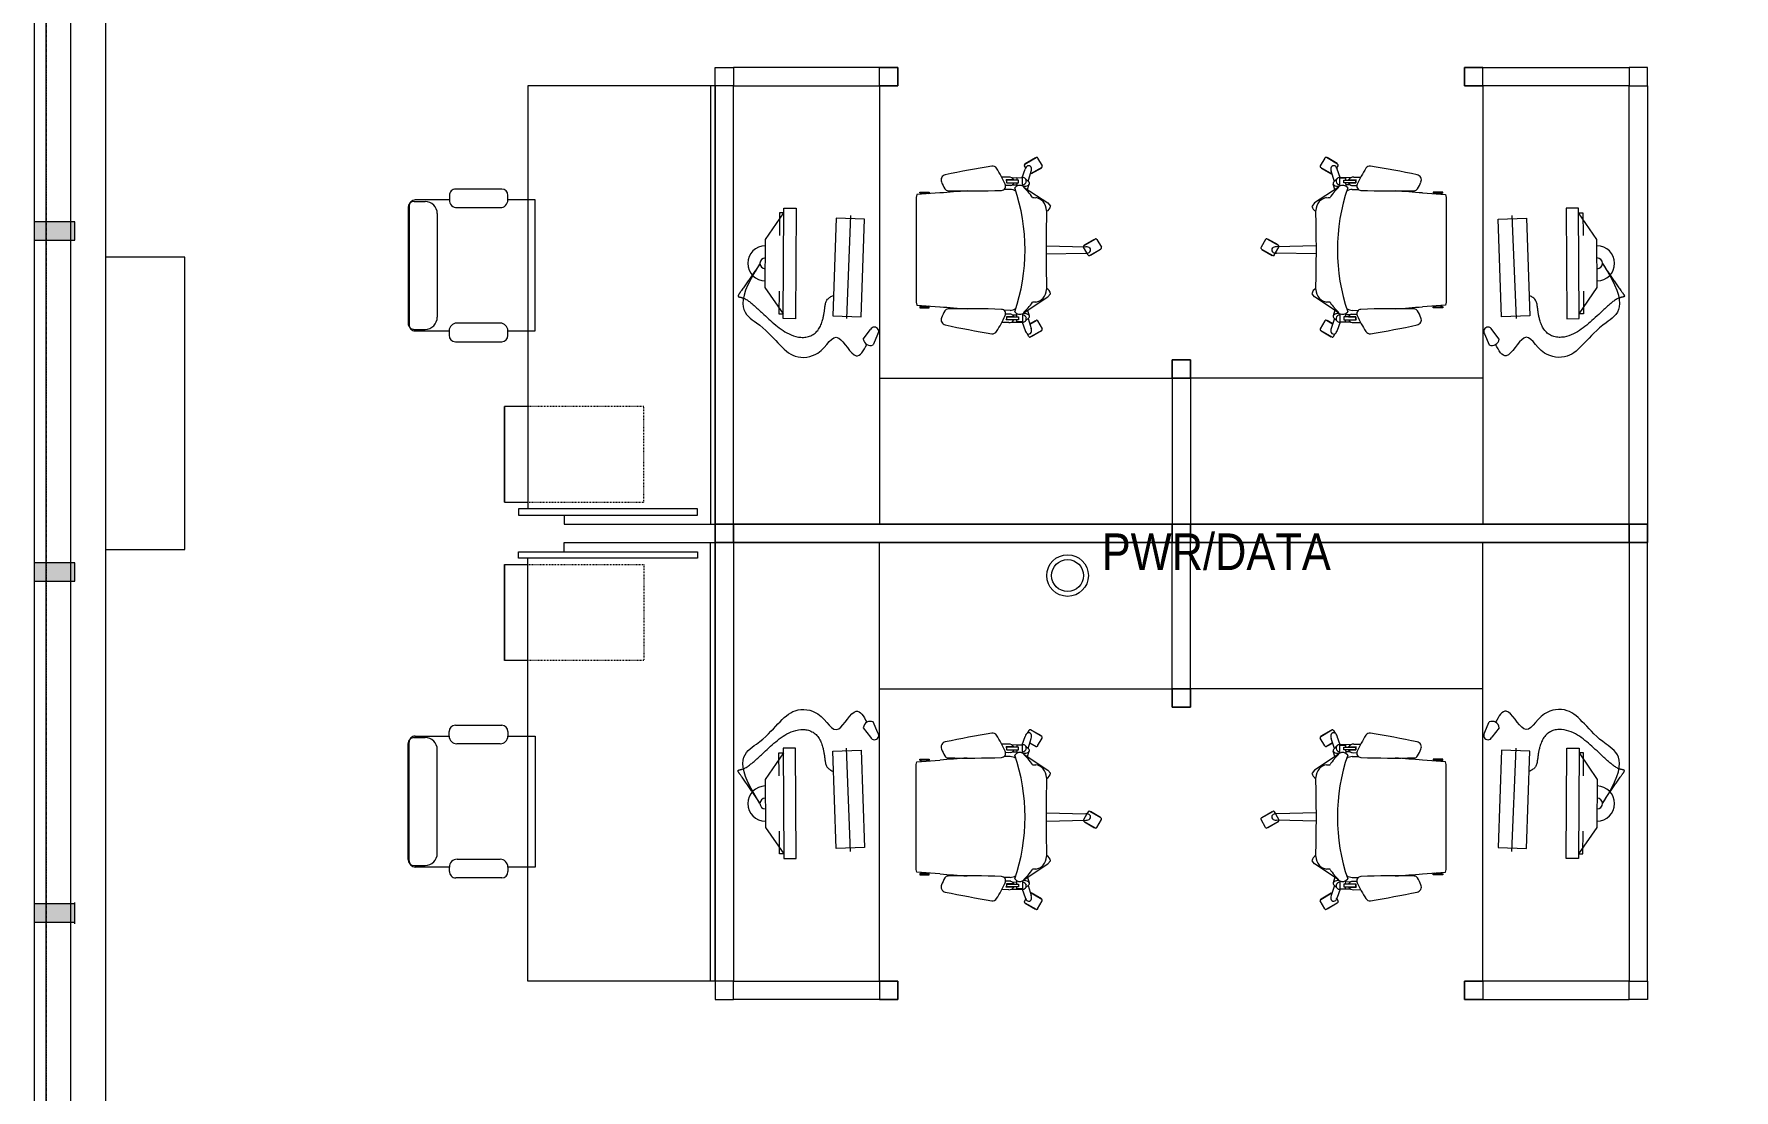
# Model space of a CAD drawing. Header units: inches. Extents: x 1 to 4574, y -953 to 1388.
# Drawn here: x 1012.3 to 1291.2, y 487.9 to 661.3 of the extents above; entities that cross this region are included whole.
import ezdxf

# ---------------------------------------------------------------- set-up
doc = ezdxf.new("R2010")
doc.units = ezdxf.units.IN
doc.header["$MEASUREMENT"] = 0
doc.linetypes.add('Dash', pattern=[0.25, 0.125, -0.125])
doc.linetypes.add('IMPORT-PHANTOM4', pattern=[0.625, 0.3125, -0.0625, 0.0625, -0.0625, 0.0625, -0.0625])
for name, color, linetype, lineweight in [('3rd Floor Revit Background_dwg', 8, 'Continuous', 9), ('A-ANNO-NOTE', 131, 'Continuous', 20), ('A-Area', 7, 'IMPORT-PHANTOM4', 9), ('A-FLOR', 192, 'Continuous', 9), ('A-Wall-Exst', 7, 'Continuous', 9), ('AWAEX', 7, 'Continuous', 9), ('E-ELEC-FIXT-IDEN', 2, 'Continuous', 9), ('I-FURN', 30, 'Continuous', 9), ('I-FURN-HDLN', 30, 'Continuous', 9), ('MHV', 7, 'Continuous', 9)]:
    doc.layers.add(name, color=color, linetype=linetype, lineweight=lineweight)
doc.styles.add('Arial_3', font='arial.ttf', dxfattribs={"width": 0.85, "height": 6})

# ---------------------------------------------------------------- blocks, each defined once
blk = doc.blocks.new('Workstation - 6x6 - Workstation - 6x6-1564309-3rd Floor New Construction - Tel_Data_Elec Plan')
at = {"layer": 'I-FURN'}
for p, q in [((-28.5, 76.5), (-25.5, 76.5)), ((-28.5, 73.5), (-28.5, 76.5)), ((-25.5, 76.5), (-1.5, 76.5)), ((-25.5, 76.5), (-25.5, 73.5)), ((-1.5, 73.5), (-1.5, 76.5)), ((-1.5, 76.5), (1.5, 76.5)), ((-1.5, 76.5), (-1.5, 73.5)), ((1.5, 76.5), (-1.5, 76.5)), ((1.5, 76.5), (1.5, 73.5)), ((1.5, 73.5), (1.5, 76.5)), ((25.5, 76.5), (1.5, 76.5)), ((28.5, 76.5), (25.5, 76.5)), ((25.5, 76.5), (25.5, 73.5)), ((28.5, 73.5), (28.5, 76.5)), ((-25.5, 73.5), (-28.5, 73.5)), ((-25.5, 73.5), (-1.5, 73.5)), ((-25.5, 25.5), (-25.5, 73.5)), ((1.5, 73.5), (-1.5, 73.5)), ((-1.5, 73.5), (-1.5, 1.5)), ((-1.5, 73.5), (1.5, 73.5)), ((-1.5, 1.5), (-1.5, 73.5)), ((1.5, 1.5), (1.5, 73.5)), ((1.5, 73.5), (1.5, 1.5)), ((25.5, 73.5), (1.5, 73.5)), ((25.5, 73.5), (28.5, 73.5)), ((25.5, 25.5), (25.5, 73.5)), ((-48.26, 61.16), (-46.97, 61.9)), ((-46.69, 61.83), (-45.63, 59.99)), ((-46.65, 61.75), (-46.61, 61.77)), ((-46.61, 61.77), (-45.65, 60.09)), ((46.69, 61.83), (45.63, 59.99)), ((46.61, 61.77), (45.65, 60.09)), ((46.65, 61.75), (46.61, 61.77)), ((48.26, 61.16), (46.97, 61.9)), ((-47.27, 59.05), (-48.33, 60.88)), ((-48.32, 60.78), (-48.28, 60.8)), ((-47.35, 59.11), (-48.32, 60.78)), ((-47.32, 59.13), (-47.35, 59.11)), ((-47.21, 52.83), (-47.07, 59.37)), ((-46.04, 59.53), (-47, 58.97)), ((-45.71, 59.72), (-46.04, 59.53)), ((-45.89, 52.83), (-46.03, 59.37)), ((-45.65, 60.09), (-45.68, 60.07)), ((45.65, 60.09), (45.68, 60.07)), ((45.71, 59.72), (46.04, 59.53)), ((45.89, 52.83), (46.03, 59.37)), ((46.04, 59.53), (47, 58.97)), ((47.21, 52.83), (47.07, 59.37)), ((47.27, 59.05), (48.33, 60.88)), ((47.32, 59.13), (47.35, 59.11)), ((47.35, 59.11), (48.32, 60.78)), ((48.32, 60.78), (48.28, 60.8)), ((-56.81, 49.23), (-54.26, 53.12)), ((-54.26, 53.12), (-53.74, 53.53)), ((-38.84, 53.12), (-39.36, 53.53)), ((-36.29, 49.23), (-38.84, 53.12)), ((36.29, 49.23), (38.84, 53.12)), ((38.84, 53.12), (39.36, 53.53)), ((54.26, 53.12), (53.74, 53.53)), ((56.81, 49.23), (54.26, 53.12)), ((-60.64, 49.33), (-61.7, 51.17)), ((-61.69, 51.07), (-61.65, 51.09)), ((-60.72, 49.4), (-61.69, 51.07)), ((-61.63, 51.44), (-60.34, 52.19)), ((-60.07, 52.11), (-59.01, 50.28)), ((-60.02, 52.03), (-59.98, 52.05)), ((-59.98, 52.05), (-59.02, 50.38)), ((-57.8, 49.87), (-59.46, 50.37)), ((-59.02, 50.38), (-59.05, 50.36)), ((-35.3, 49.87), (-33.64, 50.37)), ((-34.37, 50.15), (-34.96, 51.17)), ((-34.94, 51.07), (-34.91, 51.09)), ((-34.41, 50.14), (-34.94, 51.07)), ((-34.88, 51.44), (-33.59, 52.19)), ((-33.32, 52.11), (-32.26, 50.28)), ((-33.27, 52.03), (-33.24, 52.05)), ((-33.24, 52.05), (-32.28, 50.38)), ((-32.28, 50.38), (-32.31, 50.36)), ((33.32, 52.11), (32.26, 50.28)), ((33.24, 52.05), (32.28, 50.38)), ((32.28, 50.38), (32.31, 50.36)), ((33.27, 52.03), (33.24, 52.05)), ((34.88, 51.44), (33.59, 52.19)), ((35.3, 49.87), (33.64, 50.37)), ((34.37, 50.15), (34.96, 51.17)), ((34.41, 50.14), (34.94, 51.07)), ((34.94, 51.07), (34.91, 51.09)), ((57.8, 49.87), (59.46, 50.37)), ((60.07, 52.11), (59.01, 50.28)), ((59.98, 52.05), (59.02, 50.38)), ((59.02, 50.38), (59.05, 50.36)), ((60.02, 52.03), (59.98, 52.05)), ((61.63, 51.44), (60.34, 52.19)), ((60.64, 49.33), (61.7, 51.17)), ((60.72, 49.4), (61.69, 51.07)), ((61.69, 51.07), (61.65, 51.09)), ((-60.69, 49.41), (-60.72, 49.4)), ((-60, 49.48), (-60.37, 49.26)), ((-58.42, 48.91), (-59.78, 49.38)), ((-58.4, 47.17), (-58.42, 48.98)), ((-58.34, 48.95), (-58.35, 48.03)), ((-58.35, 48.03), (-58.01, 48.02)), ((-57.05, 48.95), (-58.34, 48.95)), ((-57.65, 50.03), (-58.25, 49.41)), ((-58.05, 47.53), (-58.05, 46.27)), ((-58.01, 48.29), (-58.01, 46.32)), ((-57.56, 48.29), (-58.01, 48.29)), ((-57.56, 46.36), (-57.56, 48.29)), ((-57.56, 48.02), (-57.02, 48.01)), ((-57.52, 47.56), (-57.54, 46.32)), ((-56.45, 49.78), (-57.36, 50.07)), ((-57.22, 47.26), (-57.23, 48.01)), ((-56.83, 49.19), (-56.81, 49.23)), ((-36.64, 49.78), (-35.73, 50.07)), ((-36.27, 49.19), (-36.29, 49.23)), ((-35.54, 48.02), (-36.08, 48.01)), ((-36.05, 48.95), (-34.76, 48.95)), ((-35.87, 47.26), (-35.86, 48.01)), ((-35.57, 47.56), (-35.55, 46.32)), ((-35.54, 48.29), (-35.08, 48.29)), ((-35.54, 46.36), (-35.54, 48.29)), ((-35.45, 50.03), (-34.84, 49.41)), ((-35.08, 48.29), (-35.08, 46.32)), ((-34.74, 48.03), (-35.08, 48.02)), ((-35.04, 47.53), (-35.05, 46.27)), ((-34.76, 48.95), (-34.74, 48.03)), ((-34.7, 47.17), (-34.67, 48.98)), ((-34.68, 48.91), (-33.32, 49.38)), ((-32.34, 50), (-32.8, 49.74)), ((32.34, 50), (32.8, 49.74)), ((34.68, 48.91), (33.32, 49.38)), ((34.7, 47.17), (34.67, 48.98)), ((34.76, 48.95), (34.74, 48.03)), ((34.74, 48.03), (35.08, 48.02)), ((36.05, 48.95), (34.76, 48.95)), ((35.45, 50.03), (34.84, 49.41)), ((35.04, 47.53), (35.05, 46.27)), ((35.08, 48.29), (35.08, 46.32)), ((35.54, 48.29), (35.08, 48.29)), ((35.54, 46.36), (35.54, 48.29)), ((35.54, 48.02), (36.08, 48.01)), ((35.57, 47.56), (35.55, 46.32)), ((36.64, 49.78), (35.73, 50.07)), ((35.87, 47.26), (35.86, 48.01)), ((36.27, 49.19), (36.29, 49.23)), ((56.45, 49.78), (57.36, 50.07)), ((56.83, 49.19), (56.81, 49.23)), ((57.56, 48.02), (57.02, 48.01)), ((57.05, 48.95), (58.34, 48.95)), ((57.22, 47.26), (57.23, 48.01)), ((57.52, 47.56), (57.54, 46.32)), ((57.56, 48.29), (58.01, 48.29)), ((57.56, 46.36), (57.56, 48.29)), ((57.65, 50.03), (58.25, 49.41)), ((58.01, 48.29), (58.01, 46.32)), ((58.35, 48.03), (58.01, 48.02)), ((58.05, 47.53), (58.05, 46.27)), ((58.34, 48.95), (58.35, 48.03)), ((58.4, 47.17), (58.42, 48.98)), ((58.42, 48.91), (59.78, 49.38)), ((60, 49.48), (60.37, 49.26)), ((60.69, 49.41), (60.72, 49.4)), ((-58.49, 46.69), (-58.48, 45.54)), ((-57.11, 47.03), (-57.1, 46.69)), ((-57.1, 46.69), (-57.11, 46.18)), ((-56.47, 46.92), (-56.48, 45.93)), ((-36.63, 46.92), (-36.62, 45.93)), ((-35.98, 47.03), (-36, 46.69)), ((-36, 46.69), (-35.99, 46.18)), ((-34.61, 46.69), (-34.62, 45.54)), ((34.61, 46.69), (34.62, 45.54)), ((35.98, 47.03), (36, 46.69)), ((36, 46.69), (35.99, 46.18)), ((36.63, 46.92), (36.62, 45.93)), ((56.47, 46.92), (56.48, 45.93)), ((57.11, 47.03), (57.1, 46.69)), ((57.1, 46.69), (57.11, 46.18)), ((58.49, 46.69), (58.48, 45.54)), ((-56.05, 33.66), (-55.89, 33.66)), ((-56.05, 32.08), (-56.05, 33.66)), ((-55.89, 35.41), (-55.62, 31.63)), ((-55.89, 33.66), (-55.89, 32.08)), ((-37.48, 31.63), (-37.21, 35.41)), ((-37.2, 33.66), (-37.2, 32.08)), ((-37.05, 33.66), (-37.2, 33.66)), ((-37.05, 32.08), (-37.05, 33.66)), ((37.05, 33.66), (37.2, 33.66)), ((37.05, 32.08), (37.05, 33.66)), ((37.2, 33.66), (37.2, 32.08)), ((37.48, 31.63), (37.21, 35.41)), ((55.89, 35.41), (55.62, 31.63)), ((55.89, 33.66), (55.89, 32.08)), ((56.05, 33.66), (55.89, 33.66)), ((56.05, 32.08), (56.05, 33.66)), ((-55.89, 32.08), (-56.05, 32.08)), ((-55.62, 31.63), (-55.16, 31.5)), ((-55.16, 31.5), (-37.94, 31.5)), ((-37.94, 31.5), (-37.48, 31.63)), ((-37.2, 32.08), (-37.05, 32.08)), ((37.2, 32.08), (37.05, 32.08)), ((37.94, 31.5), (37.48, 31.63)), ((55.16, 31.5), (37.94, 31.5)), ((55.62, 31.63), (55.16, 31.5)), ((55.89, 32.08), (56.05, 32.08)), ((-76.5, 28.5), (-76.5, 1.5)), ((-76.5, 25.5), (-76.5, 28.5)), ((-76.5, 28.5), (-73.5, 28.5)), ((-73.5, 28.5), (-76.5, 28.5)), ((-73.5, 28.5), (-73.5, 25.5)), ((-73.5, 1.5), (-73.5, 28.5)), ((73.5, 28.5), (73.5, 25.5)), ((76.5, 28.5), (73.5, 28.5)), ((73.5, 28.5), (76.5, 28.5)), ((73.5, 1.5), (73.5, 28.5)), ((76.5, 28.5), (76.5, 1.5)), ((76.5, 25.5), (76.5, 28.5)), ((-73.5, 25.5), (-76.5, 25.5)), ((-73.5, 25.5), (-1.5, 25.5)), ((-32.76, 25.23), (-30.95, 24.45)), ((73.5, 25.5), (1.5, 25.5)), ((32.76, 25.23), (30.95, 24.45)), ((73.5, 25.5), (76.5, 25.5)), ((-51.58, 23.01), (-51.74, 18.36)), ((-35.58, 22.46), (-51.58, 23.01)), ((-35.74, 17.8), (-35.58, 22.46)), ((-31.89, 22.83), (-33.46, 24.02)), ((31.89, 22.83), (33.46, 24.02)), ((35.58, 22.46), (51.58, 23.01)), ((35.74, 17.8), (35.58, 22.46)), ((51.58, 23.01), (51.74, 18.36)), ((-52.22, 20.74), (-35.26, 20.05)), ((52.22, 20.74), (35.26, 20.05)), ((-51.74, 18.36), (-35.74, 17.8)), ((51.74, 18.36), (35.74, 17.8)), ((-53.39, 9.8), (-53.38, 11.8)), ((-53.38, 11.8), (-35.25, 11.7)), ((-35.25, 11.7), (-35.26, 9.7)), ((53.38, 11.8), (35.25, 11.7)), ((35.25, 11.7), (35.26, 9.7)), ((53.39, 9.8), (53.38, 11.8)), ((-35.26, 9.7), (-53.39, 9.8)), ((-52.61, 9.79), (-52.62, 9.07)), ((-52.62, 9.07), (-48.89, 9.05)), ((-48.28, 6.77), (-52.61, 9.79)), ((-36.03, 9.71), (-40.4, 6.73)), ((-39.77, 9), (-36.04, 8.98)), ((-36.04, 8.98), (-36.03, 9.71)), ((35.26, 9.7), (53.39, 9.8)), ((36.03, 9.71), (40.4, 6.73)), ((36.04, 8.98), (36.03, 9.71)), ((39.77, 9), (36.04, 8.98)), ((48.28, 6.77), (52.61, 9.79)), ((52.62, 9.07), (48.89, 9.05)), ((52.61, 9.79), (52.62, 9.07)), ((-40.4, 6.73), (-48.28, 6.77)), ((40.4, 6.73), (48.28, 6.77)), ((-76.5, -1.5), (-76.5, 1.5)), ((-76.5, 1.5), (-73.5, 1.5)), ((-73.5, 1.5), (-73.5, -1.5)), ((-1.5, 1.5), (-73.5, 1.5)), ((-1.5, 1.5), (1.5, 1.5)), ((-1.5, -1.5), (-1.5, 1.5)), ((1.5, 1.5), (-1.5, 1.5)), ((-1.5, 1.5), (-1.5, -1.5)), ((1.5, 1.5), (1.5, -1.5)), ((1.5, -1.5), (1.5, 1.5)), ((1.5, 1.5), (73.5, 1.5)), ((73.5, 1.5), (73.5, -1.5)), ((76.5, 1.5), (73.5, 1.5)), ((76.5, -1.5), (76.5, 1.5)), ((-73.5, -1.5), (-76.5, -1.5)), ((-73.5, -1.5), (-1.5, -1.5)), ((1.5, -1.5), (-1.5, -1.5)), ((-1.5, -1.5), (1.5, -1.5)), ((73.5, -1.5), (1.5, -1.5)), ((73.5, -1.5), (76.5, -1.5))]:
    blk.add_line(p, q, dxfattribs=at)
for centre, radius, start, end in [((-46.87, 61.73), 0.2, 30, 120.1357), ((46.87, 61.73), 0.2, 59.8643, 150), ((-48.16, 60.98), 0.2, 120, 210), ((-47.1, 59.15), 0.2, 209.8466, 275.235), ((-47.1, 59.15), 0.2, 275.235, 299.8607), ((-45.54, 59.34), 1.53, 164.4505, 178.7927), ((-46.45, 59.59), 0.583, 134.254, 164.4505), ((-46.55, 59.69), 0.445, 45.7229, 134.2771), ((-46.64, 59.59), 0.583, 15.5495, 45.746), ((-47.55, 59.34), 1.53, 1.2073, 15.5495), ((-45.81, 59.89), 0.2, 299.8643, 30), ((45.81, 59.89), 0.2, 150, 240.1357), ((47.55, 59.34), 1.53, 164.4505, 178.7927), ((46.64, 59.59), 0.583, 134.254, 164.4505), ((46.55, 59.69), 0.445, 45.7229, 134.2771), ((46.45, 59.59), 0.583, 15.5495, 45.746), ((47.1, 59.15), 0.2, 240.1393, 264.765), ((45.54, 59.34), 1.53, 1.2073, 15.5495), ((47.1, 59.15), 0.2, 264.765, 330.1534), ((48.16, 60.98), 0.2, 330, 60), ((-53.9, 52.43), 1.12, 25.6219, 82.0752), ((-39.2, 52.43), 1.12, 97.9248, 154.3781), ((39.2, 52.43), 1.12, 25.6219, 82.0752), ((53.9, 52.43), 1.12, 97.9248, 154.3781), ((-61.53, 51.27), 0.2, 119.832, 210), ((-59.92, 49.97), 0.445, 117.8208, 206.0638), ((-60.24, 52.01), 0.2, 30, 120), ((-59.86, 49.85), 0.583, 87.4248, 117.8208), ((-59.9, 48.91), 1.53, 73.2073, 87.502), ((-59.18, 50.18), 0.2, 15.1327, 29.8705), ((-52.29, 45.83), 5.54, 121.0187, 133.18), ((-70.37, 51.52), 15.26, 356.4473, 358.5687), ((-52.87, 50.72), 2.29, 134.5977, 169.3918), ((-52.74, 50.06), 2.87, 95.705, 127.0086), ((-46.55, 297.94), 245.12, 268.4848, 271.5152), ((-40.35, 50.06), 2.87, 52.9914, 84.295), ((-40.23, 50.72), 2.29, 10.6082, 45.4023), ((-22.73, 51.52), 15.26, 181.4313, 183.5527), ((-40.81, 45.83), 5.54, 46.82, 58.9813), ((-34.79, 51.27), 0.2, 119.8879, 210), ((-33.2, 48.91), 1.53, 92.498, 106.7927), ((-33.49, 52.01), 0.2, 30, 120), ((-33.24, 49.85), 0.583, 62.1792, 92.5752), ((-33.18, 49.97), 0.445, 333.9362, 62.1792), ((-32.44, 50.18), 0.2, 300, 30.2094), ((32.44, 50.18), 0.2, 149.7906, 240), ((33.18, 49.97), 0.445, 117.8208, 206.0638), ((33.24, 49.85), 0.583, 87.4248, 117.8208), ((33.2, 48.91), 1.53, 73.2073, 87.502), ((33.49, 52.01), 0.2, 60, 150), ((34.79, 51.27), 0.2, 330, 60.1121), ((40.81, 45.83), 5.54, 121.0187, 133.18), ((22.73, 51.52), 15.26, 356.4473, 358.5687), ((40.23, 50.72), 2.29, 134.5977, 169.3918), ((40.35, 50.06), 2.87, 95.705, 127.0086), ((46.55, 297.94), 245.12, 268.4848, 271.5152), ((52.74, 50.06), 2.87, 52.9914, 84.295), ((52.87, 50.72), 2.29, 10.6082, 45.4023), ((70.37, 51.52), 15.26, 181.4313, 183.5527), ((52.29, 45.83), 5.54, 46.82, 58.9813), ((59.18, 50.18), 0.2, 150.1295, 164.8673), ((59.9, 48.91), 1.53, 92.498, 106.7927), ((59.86, 49.85), 0.583, 62.1792, 92.5752), ((60.24, 52.01), 0.2, 60, 150), ((59.92, 49.97), 0.445, 333.9362, 62.1792), ((61.53, 51.27), 0.2, 330, 60.168), ((-60.47, 49.43), 0.2, 210, 299.888), ((-59.8, 50.03), 0.583, 206.0911, 236.3507), ((-59.27, 50.82), 1.53, 236.4124, 250.7927), ((-57.61, 46.77), 0.887, 120.1857, 184.8367), ((-57.83, 48.99), 0.593, 84.0219, 180.9117), ((-57.9, 48.94), 0.657, 1.3207, 77.9642), ((-57.46, 49.76), 0.323, 29.6621, 124.4716), ((-58.04, 46.73), 0.971, 17.6225, 57.9495), ((-57.92, 49.37), 0.922, 9.6607, 36.4682), ((-56.1, 48.52), 1.04, 148.1398, 233.8639), ((-58.24, 49.29), 1.25, 346.3769, 10.9189), ((-60.32, 53.76), 5.75, 305.3709, 317.4948), ((-46.55, 17.95), 31.42, 71.1164, 108.8836), ((-54.64, 46.83), 1.84, 146.599, 177.2887), ((-32.78, 53.76), 5.75, 222.5052, 234.6291), ((-38.46, 46.83), 1.84, 2.7113, 33.401), ((-37, 48.52), 1.04, 306.1361, 31.8602), ((-34.85, 49.29), 1.25, 169.0811, 193.6231), ((-35.17, 49.37), 0.922, 143.5318, 170.3393), ((-35.06, 46.73), 0.971, 122.0505, 162.3775), ((-35.63, 49.76), 0.323, 55.5284, 150.3379), ((-35.19, 48.94), 0.657, 102.0358, 178.6793), ((-35.27, 48.99), 0.593, 359.0883, 95.9781), ((-35.49, 46.77), 0.887, 355.1633, 59.8143), ((-33.82, 50.82), 1.53, 289.2073, 303.5114), ((-33.3, 50.03), 0.583, 303.4497, 333.9089), ((33.3, 50.03), 0.583, 206.0911, 236.5503), ((33.82, 50.82), 1.53, 236.4886, 250.7927), ((35.49, 46.77), 0.887, 120.1857, 184.8367), ((35.27, 48.99), 0.593, 84.0219, 180.9117), ((35.19, 48.94), 0.657, 1.3207, 77.9642), ((35.63, 49.76), 0.323, 29.6621, 124.4716), ((35.06, 46.73), 0.971, 17.6225, 57.9495), ((35.17, 49.37), 0.922, 9.6607, 36.4682), ((37, 48.52), 1.04, 148.1398, 233.8639), ((34.85, 49.29), 1.25, 346.3769, 10.9189), ((32.78, 53.76), 5.75, 305.3709, 317.4948), ((46.55, 17.95), 31.42, 71.1164, 108.8836), ((38.46, 46.83), 1.84, 146.599, 177.2887), ((60.32, 53.76), 5.75, 222.5052, 234.6291), ((54.64, 46.83), 1.84, 2.7113, 33.401), ((56.1, 48.52), 1.04, 306.1361, 31.8602), ((58.24, 49.29), 1.25, 169.0811, 193.6231), ((57.92, 49.37), 0.922, 143.5318, 170.3393), ((58.04, 46.73), 0.971, 122.0505, 162.3775), ((57.46, 49.76), 0.323, 55.5284, 150.3379), ((57.9, 48.94), 0.657, 102.0358, 178.6793), ((57.83, 48.99), 0.593, 359.0883, 95.9781), ((57.61, 46.77), 0.887, 355.1633, 59.8143), ((59.27, 50.82), 1.53, 289.2073, 303.5876), ((59.8, 50.03), 0.583, 303.6493, 333.9089), ((60.47, 49.43), 0.2, 240.112, 330), ((-59.56, 44.06), 0.749, 121.5732, 189.0231), ((-45.25, 20.67), 28.17, 115.3981, 121.4567), ((-57.75, 45.83), 0.533, 66.9672, 123.7509), ((-57.75, 45.9), 0.5, 67.0573, 121.4674), ((-57.03, 45.48), 0.711, 2.0473, 115.4842), ((-211.8, 39.95), 155.58, 358.8191, 2.0473), ((118.7, 39.95), 155.58, 177.9527, 181.1809), ((-36.07, 45.48), 0.711, 64.5158, 177.9527), ((-47.84, 20.67), 28.17, 58.5497, 64.6019), ((-35.34, 45.83), 0.533, 56.2491, 113.0328), ((-35.34, 45.9), 0.5, 58.5326, 112.9427), ((-33.53, 44.06), 0.749, 350.9769, 58.6662), ((33.53, 44.06), 0.749, 121.3338, 189.0231), ((47.84, 20.67), 28.17, 115.3981, 121.4503), ((35.34, 45.83), 0.533, 66.9672, 123.7509), ((35.34, 45.9), 0.5, 67.0573, 121.4674), ((36.07, 45.48), 0.711, 2.0473, 115.4842), ((-118.7, 39.95), 155.58, 358.8191, 2.0473), ((211.8, 39.95), 155.58, 177.9527, 181.1809), ((57.03, 45.48), 0.711, 64.5158, 177.9527), ((45.25, 20.67), 28.17, 58.5433, 64.6019), ((57.75, 45.83), 0.533, 56.2491, 113.0328), ((57.75, 45.9), 0.5, 58.5326, 112.9427), ((59.56, 44.06), 0.749, 350.9769, 58.4268), ((113.54, 72.48), 176.17, 189.3216, 191.8621), ((-206.63, 72.48), 176.17, 348.1407, 350.6784), ((206.63, 72.48), 176.17, 189.3216, 191.8593), ((-113.54, 72.48), 176.17, 348.1379, 350.6784), ((209.19, 57.38), 265.99, 183.7702, 184.7367), ((-302.29, 57.38), 265.99, 355.2633, 356.2298), ((302.29, 57.38), 265.99, 183.7702, 184.7367), ((-209.19, 57.38), 265.99, 355.2633, 356.2298), ((-58.03, 36.45), 0.859, 192.1424, 292.8427), ((-56.87, 36.75), 0.615, 299.9233, 358.8191), ((-36.23, 36.75), 0.615, 181.1809, 240.0767), ((-35.07, 36.45), 0.859, 247.1573, 348.4211), ((35.07, 36.45), 0.859, 191.5789, 292.8427), ((36.23, 36.75), 0.615, 299.9233, 358.8191), ((56.87, 36.75), 0.615, 181.1809, 240.0767), ((58.03, 36.45), 0.859, 247.1573, 347.8576), ((-61.62, 45.01), 10.15, 292.7913, 299.9233), ((-55.33, 33.83), 0.589, 197.5488, 225.5119), ((-37.77, 33.83), 0.589, 314.4881, 342.4512), ((-31.47, 45.01), 10.15, 240.0767, 247.2087), ((31.47, 45.01), 10.15, 292.7913, 299.9233), ((37.77, 33.83), 0.589, 197.5488, 225.5119), ((55.33, 33.83), 0.589, 314.4881, 342.4512), ((61.62, 45.01), 10.15, 240.0767, 247.2087), ((-55.33, 31.9), 0.589, 125.1062, 162.4512), ((-37.77, 31.9), 0.589, 17.5488, 54.8938), ((37.77, 31.9), 0.589, 125.1062, 162.4512), ((55.33, 31.9), 0.589, 17.5488, 54.8938), ((-33.17, 24.66), 0.703, 53.6377, 246.0314), ((33.17, 24.66), 0.703, 293.9686, 126.3623), ((-32.02, 23.99), 1.17, 276.4899, 23.1791), ((32.02, 23.99), 1.17, 156.8209, 263.5101), ((-44.34, 6.75), 2.88, 179.7002, 359.7002), ((-44.34, 6.75), 0.885, 179.7002, 359.7002), ((44.34, 6.75), 2.88, 180.2998, 0.2998), ((44.34, 6.75), 0.885, 180.2998, 0.2998)]:
    blk.add_arc(centre, radius, start, end, dxfattribs=at)
for points, knots in [([(-44.31, 5.87), (-37.07, 1.09), (-33.91, 7.56), (-28.34, 10.27), (-29.21, 16.39), (-34.37, 18.27), (-27.73, 21.55), (-30.02, 22.89), (-31.01, 23.4)], [0, 0, 0, 0, 4.203758, 11.310205, 15.301003, 21.109862, 25.639067, 29.008441, 29.008441, 29.008441, 29.008441]), ([(44.31, 5.87), (37.07, 1.09), (33.91, 7.56), (28.34, 10.27), (29.21, 16.39), (34.37, 18.27), (27.73, 21.55), (30.02, 22.89), (31.01, 23.4)], [0, 0, 0, 0, 4.203758, 11.310205, 15.301003, 21.109862, 25.639067, 29.008441, 29.008441, 29.008441, 29.008441]), ([(-44.31, 5.87), (-44.1, 5.73), (-43.67, 5.45), (-43.03, 5.03), (-42.39, 4.6), (-41.86, 4.24), (-41.44, 3.95), (-41.13, 3.73), (-40.82, 3.51), (-40.5, 3.28), (-40.19, 3.06), (-39.93, 2.87), (-39.72, 2.72), (-39.59, 2.63), (-39.49, 2.56), (-39.41, 2.5), (-39.33, 2.45), (-39.27, 2.41), (-39.22, 2.38), (-39.18, 2.36), (-39.15, 2.33), (-39.11, 2.31), (-39.07, 2.29), (-39.03, 2.27), (-39, 2.27), (-38.97, 2.27), (-38.95, 2.27), (-38.91, 2.28), (-38.89, 2.3), (-38.87, 2.32), (-38.85, 2.35), (-38.84, 2.38), (-38.83, 2.42), (-38.82, 2.45), (-38.82, 2.48), (-38.81, 2.51), (-38.8, 2.56), (-38.79, 2.62), (-38.77, 2.7), (-38.75, 2.78), (-38.73, 2.86), (-38.71, 2.93), (-38.68, 3.04), (-38.62, 3.22), (-38.5, 3.47), (-38.34, 3.74), (-38.15, 4.01), (-37.95, 4.27), (-37.75, 4.52), (-37.47, 4.86), (-37.11, 5.26), (-36.67, 5.74), (-36.03, 6.42), (-35.19, 7.31), (-34.19, 8.44), (-33.27, 9.63), (-32.51, 11), (-32.16, 12.3), (-32.19, 13.42), (-32.42, 14.23), (-32.86, 14.94), (-33.49, 15.5), (-34.23, 15.89), (-34.94, 16.14), (-35.59, 16.29), (-36.17, 16.4), (-36.75, 16.48), (-37.24, 16.54), (-37.63, 16.6), (-37.92, 16.67), (-38.19, 16.77), (-38.44, 16.94), (-38.64, 17.15), (-38.81, 17.39), (-38.96, 17.65), (-39.04, 17.83), (-39.08, 17.91)], [0, 0, 0, 0, 0.063928, 0.127857, 0.191785, 0.255713, 0.287677, 0.319641, 0.351605, 0.38357, 0.415534, 0.447498, 0.46348, 0.479462, 0.487453, 0.495444, 0.503435, 0.511426, 0.514814, 0.518203, 0.521591, 0.524979, 0.528367, 0.531756, 0.535144, 0.536838, 0.538532, 0.54192, 0.545309, 0.547003, 0.548697, 0.552085, 0.555473, 0.558862, 0.560556, 0.56225, 0.565638, 0.572415, 0.579191, 0.585968, 0.592744, 0.599521, 0.606297, 0.61985, 0.646956, 0.674062, 0.701168, 0.728275, 0.755381, 0.782487, 0.836699, 0.890911, 0.945123, 1.070551, 1.19598, 1.321408, 1.446836, 1.585346, 1.654601, 1.723857, 1.793112, 1.862367, 1.931622, 2.000877, 2.049938, 2.099, 2.148061, 2.197123, 2.221654, 2.246184, 2.270715, 2.295246, 2.319777, 2.344307, 2.368838, 2.393369, 2.393369, 2.393369, 2.393369]), ([(44.31, 5.87), (44.1, 5.73), (43.67, 5.45), (43.03, 5.03), (42.39, 4.6), (41.86, 4.24), (41.44, 3.95), (41.13, 3.73), (40.82, 3.51), (40.5, 3.28), (40.19, 3.06), (39.93, 2.87), (39.72, 2.72), (39.59, 2.63), (39.49, 2.56), (39.41, 2.5), (39.33, 2.45), (39.27, 2.41), (39.22, 2.38), (39.18, 2.36), (39.15, 2.33), (39.11, 2.31), (39.07, 2.29), (39.03, 2.27), (39, 2.27), (38.97, 2.27), (38.95, 2.27), (38.91, 2.28), (38.89, 2.3), (38.87, 2.32), (38.85, 2.35), (38.84, 2.38), (38.83, 2.42), (38.82, 2.45), (38.82, 2.48), (38.81, 2.51), (38.8, 2.56), (38.79, 2.62), (38.77, 2.7), (38.75, 2.78), (38.73, 2.86), (38.71, 2.93), (38.68, 3.04), (38.62, 3.22), (38.5, 3.47), (38.34, 3.74), (38.15, 4.01), (37.95, 4.27), (37.75, 4.52), (37.47, 4.86), (37.11, 5.26), (36.67, 5.74), (36.03, 6.42), (35.19, 7.31), (34.19, 8.44), (33.27, 9.63), (32.51, 11), (32.16, 12.3), (32.19, 13.42), (32.42, 14.23), (32.86, 14.94), (33.49, 15.5), (34.23, 15.89), (34.94, 16.14), (35.59, 16.29), (36.17, 16.4), (36.75, 16.48), (37.24, 16.54), (37.63, 16.6), (37.92, 16.67), (38.19, 16.77), (38.44, 16.94), (38.64, 17.15), (38.81, 17.39), (38.96, 17.65), (39.04, 17.83), (39.08, 17.91)], [0, 0, 0, 0, 0.063928, 0.127857, 0.191785, 0.255713, 0.287677, 0.319641, 0.351605, 0.38357, 0.415534, 0.447498, 0.46348, 0.479462, 0.487453, 0.495444, 0.503435, 0.511426, 0.514814, 0.518203, 0.521591, 0.524979, 0.528367, 0.531756, 0.535144, 0.536838, 0.538532, 0.54192, 0.545309, 0.547003, 0.548697, 0.552085, 0.555473, 0.558862, 0.560556, 0.56225, 0.565638, 0.572415, 0.579191, 0.585968, 0.592744, 0.599521, 0.606297, 0.61985, 0.646956, 0.674062, 0.701168, 0.728275, 0.755381, 0.782487, 0.836699, 0.890911, 0.945123, 1.070551, 1.19598, 1.321408, 1.446836, 1.585346, 1.654601, 1.723857, 1.793112, 1.862367, 1.931622, 2.000877, 2.049938, 2.099, 2.148061, 2.197123, 2.221654, 2.246184, 2.270715, 2.295246, 2.319777, 2.344307, 2.368838, 2.393369, 2.393369, 2.393369, 2.393369])]:
    blk.add_open_spline(points, degree=3, knots=knots, dxfattribs=at)
blk = doc.blocks.new('6FT_BENCHES - 6FT_BENCHES-1759733-3rd Floor New Construction - Tel_Data_Elec Plan')
at = {"layer": 'I-FURN'}
for p, q in [((-15.74, 30.23), (-15.74, -41.77)), ((-14.99, 30.23), (-15.74, 30.23)), ((9, 30.23), (-14.99, 30.23)), ((-14.99, -41.77), (-14.99, 30.23)), ((-12.88, 28.73), (-12.88, 27.67)), ((16.49, 28.73), (-12.88, 28.73)), ((9, 28.73), (9, 30.23)), ((16.49, 27.67), (16.49, 28.73)), ((-12.88, 27.67), (16.49, 27.67)), ((14.99, -41.77), (14.99, 27.67)), ((18.82, 26.62), (14.99, 26.62)), ((18.82, 10.89), (18.82, 26.62)), ((18.82, 26.62), (18.82, 10.89)), ((14.99, 10.89), (18.82, 10.89)), ((26.85, 0.26), (19.27, 0.26)), ((13.77, -1.52), (13.77, -23.02)), ((18.24, -1.52), (13.77, -1.52)), ((18.24, -0.77), (18.24, -1.52)), ((19.52, -2.79), (26.63, -2.79)), ((27.9, -1.52), (27.9, -0.8)), ((33.47, -1.52), (27.9, -1.52)), ((33.62, -1.77), (31.84, -1.77)), ((34.47, -22.02), (34.47, -2.52)), ((34.62, -21.77), (34.62, -2.77)), ((29.84, -20.77), (29.84, -3.77)), ((26.59, -21.75), (19.52, -21.75)), ((13.77, -23.02), (18.24, -23.02)), ((18.24, -23.02), (18.24, -23.77)), ((19.27, -24.8), (26.8, -24.8)), ((27.86, -23.02), (33.47, -23.02)), ((27.86, -23.74), (27.86, -23.02)), ((33.62, -22.77), (31.84, -22.77)), ((-15.74, -41.77), (-14.99, -41.77)), ((-14.99, -41.77), (14.99, -41.77))]:
    blk.add_line(p, q, dxfattribs=at)
for centre, radius, start, end in [((19.27, -0.77), 1.03, 90, 180), ((26.85, -0.8), 1.06, 0, 90), ((19.52, -1.52), 1.27, 180, 270), ((26.63, -1.52), 1.27, 270, 360), ((31.84, -3.77), 2, 90, 180), ((33.47, -2.52), 1, 360, 90), ((33.62, -2.77), 1, 360, 90), ((19.52, -23.02), 1.27, 90, 180), ((26.59, -23.02), 1.27, 0, 90), ((31.84, -20.77), 2, 180, 270), ((33.47, -22.02), 1, 270, 360), ((33.62, -21.77), 1, 270, 360), ((19.27, -23.77), 1.03, 180, 270), ((26.8, -23.74), 1.06, 270, 0)]:
    blk.add_arc(centre, radius, start, end, dxfattribs=at)
at = {"layer": 'I-FURN-HDLN', "linetype": 'Dash'}
for p, q in [((-4.05, 26.62), (-4.05, 10.89)), ((14.99, 26.62), (-4.05, 26.62)), ((-4.05, 10.89), (14.99, 10.89))]:
    blk.add_line(p, q, dxfattribs=at)
blk = doc.blocks.new('6FT_BENCHES - 6FT_BENCHES-1760081-3rd Floor New Construction - Tel_Data_Elec Plan')
at = {"layer": 'I-FURN'}
for p, q in [((-15.74, 41.77), (-14.99, 41.77)), ((-15.74, -30.23), (-15.74, 41.77)), ((-14.99, 41.77), (14.99, 41.77)), ((-14.99, 41.77), (-14.99, -30.23)), ((14.99, 41.77), (14.99, -27.67)), ((13.77, 23.02), (18.24, 23.02)), ((13.77, 1.52), (13.77, 23.02)), ((18.24, 23.02), (18.24, 23.77)), ((19.27, 24.8), (26.8, 24.8)), ((27.86, 23.74), (27.86, 23.02)), ((27.86, 23.02), (33.47, 23.02)), ((33.62, 22.77), (31.84, 22.77)), ((26.59, 21.75), (19.52, 21.75)), ((29.84, 20.77), (29.84, 3.77)), ((34.47, 22.02), (34.47, 2.52)), ((34.62, 21.77), (34.62, 2.77)), ((18.24, 1.52), (13.77, 1.52)), ((18.24, 0.77), (18.24, 1.52)), ((19.52, 2.79), (26.63, 2.79)), ((27.9, 1.52), (27.9, 0.8)), ((33.47, 1.52), (27.9, 1.52)), ((33.62, 1.77), (31.84, 1.77)), ((26.85, -0.26), (19.27, -0.26)), ((14.99, -10.89), (18.82, -10.89)), ((18.82, -10.89), (18.82, -26.62)), ((18.82, -26.62), (18.82, -10.89)), ((-12.88, -27.67), (16.49, -27.67)), ((-12.88, -28.73), (-12.88, -27.67)), ((18.82, -26.62), (14.99, -26.62)), ((16.49, -27.67), (16.49, -28.73)), ((-14.99, -30.23), (-15.74, -30.23)), ((9, -30.23), (-14.99, -30.23)), ((16.49, -28.73), (-12.88, -28.73)), ((9, -28.73), (9, -30.23))]:
    blk.add_line(p, q, dxfattribs=at)
for centre, radius, start, end in [((19.27, 23.77), 1.03, 90, 180), ((19.52, 23.02), 1.27, 180, 270), ((26.59, 23.02), 1.27, 270, 0), ((26.8, 23.74), 1.06, 360, 90), ((31.84, 20.77), 2, 90, 180), ((33.47, 22.02), 1, 0, 90), ((33.62, 21.77), 1, 0, 90), ((31.84, 3.77), 2, 180, 270), ((19.52, 1.52), 1.27, 90, 180), ((19.27, 0.77), 1.03, 180, 270), ((26.63, 1.52), 1.27, 0, 90), ((26.85, 0.8), 1.06, 270, 360), ((33.47, 2.52), 1, 270, 0), ((33.62, 2.77), 1, 270, 0)]:
    blk.add_arc(centre, radius, start, end, dxfattribs=at)
at = {"layer": 'I-FURN-HDLN', "linetype": 'Dash'}
for p, q in [((-4.05, -10.89), (14.99, -10.89)), ((-4.05, -26.62), (-4.05, -10.89)), ((14.99, -26.62), (-4.05, -26.62))]:
    blk.add_line(p, q, dxfattribs=at)
blk = doc.blocks.new('3rd Floor Revit Background_dwg-1506769-3rd Floor New Construction - Tel_Data_Elec Plan')
at = {"layer": 'AWAEX'}
for points in [[(-865.32, 627.46), (-858.63, 627.46), (-858.63, 630.46), (-865.32, 630.46)], [(-865.32, 571.46), (-858.63, 571.46), (-858.63, 574.46), (-865.32, 574.46)], [(-865.32, 515.46), (-858.63, 515.46), (-858.63, 518.46), (-865.32, 518.46)]]:
    blk.add_hatch(color=256, dxfattribs=at).paths.add_polyline_path(points, flags=0)
at = {"layer": 'A-Area', "flags": 128}
for points in [[(1884.9, 180.92), (1805.75, 260.07), (1767.28, 260.07), (1767.28, 298.53), (1688.13, 377.68), (735.1, 377.68), (571.4, 213.99), (494.75, 290.64), (524.68, 320.57), (524.68, 419.78), (401.76, 542.7), (362.39, 542.7), (362.39, 582.06), (243.34, 701.12), (204.04, 701.12), (204.04, 740.42), (84.92, 859.54), (45.55, 859.54), (45.55, 898.9), (-441.32, 1385.78), (-666.56, 1385.78), (-745.3, 1307.04), (-745.3, 1267.7), (-784.64, 1267.7), (-863.31, 1189.03), (-863.31, 289.89), (-745.28, 171.87), (-705.91, 171.87), (-705.91, 132.5), (-587.52, 14.1), (-548.15, 14.1), (-548.15, -25.26), (-39.5, -533.91), (-0.12, -533.91), (-0.12, -573.29), (115.81, -689.22), (514.38, -689.22), (542.18, -661.42), (569.98, -689.22), (1686.6, -689.22), (1766.06, -609.77), (1766.06, -570.38), (1805.44, -570.38), (1884.9, -490.93), (1884.9, 180.92)], [(231.68, -689.22), (115.81, -689.22), (-0.12, -573.29), (-0.12, -533.91), (-39.5, -533.91), (-548.15, -25.26), (-548.15, 14.1), (-587.52, 14.1), (-705.91, 132.5), (-705.91, 171.87), (-745.28, 171.87), (-863.31, 289.89), (-863.31, 1189.03), (-784.64, 1267.7), (-745.3, 1267.7)]]:
    blk.add_lwpolyline(points, dxfattribs=at)
at = {"layer": 'A-Wall-Exst'}
blk.add_line((-853.57, 575.58), (-853.57, 572.08), dxfattribs=at)
at = {"layer": 'AWAEX'}
for p, q in [((-863.31, 291.87), (-863.31, 1187.05)), ((-853.57, 1018.91), (-853.57, 519.37)), ((-858.63, 630.46), (-865.32, 630.46)), ((-865.32, 630.46), (-865.32, 627.46)), ((-858.63, 627.46), (-858.63, 630.46)), ((-865.32, 627.46), (-858.63, 627.46)), ((-858.63, 574.46), (-865.32, 574.46)), ((-865.32, 574.46), (-865.32, 571.46)), ((-858.63, 571.46), (-858.63, 574.46)), ((-865.32, 571.46), (-858.63, 571.46)), ((-853.57, 519.37), (-853.57, 366.93)), ((-858.63, 518.46), (-865.32, 518.46)), ((-865.32, 518.46), (-865.32, 515.46)), ((-858.63, 515.21), (-858.63, 518.71)), ((-858.63, 515.46), (-858.63, 518.46)), ((-865.32, 515.46), (-858.63, 515.46))]:
    blk.add_line(p, q, dxfattribs=at)
at = {"layer": 'AWAEX', "flags": 128}
for points in [[(364.39, 582.89), (244.17, 703.12), (206.24, 703.12), (206.24, 741.05), (85.75, 861.54), (47.55, 861.54), (47.55, 899.73), (-440.49, 1387.78), (-667.39, 1387.78), (-747.3, 1307.87), (-747.3, 1269.7), (-785.47, 1269.7), (-865.32, 1189.85), (-865.32, 289.08), (-746.11, 169.87), (-707.91, 169.87), (-707.91, 131.67), (-588.35, 12.1), (-550.15, 12.1), (-550.15, -26.09), (-40.33, -535.91), (3.88, -535.91)], [(-859.32, 1018.91), (-859.32, 291.56), (-743.62, 175.87), (-701.91, 175.87), (-701.91, 134.16), (-585.86, 18.1), (-544.15, 18.1), (-544.15, -23.61), (-311.41, -256.34)]]:
    blk.add_lwpolyline(points, dxfattribs=at)
at = {"layer": 'MHV', "flags": 128}
blk.add_lwpolyline([(-840.57, 576.63), (-840.57, 624.63), (-853.57, 624.63), (-853.57, 576.63)], close=True, dxfattribs=at)

msp = doc.modelspace()

# ---------------------------------------------------------------- linework, layer by layer
at = {"layer": 'A-ANNO-NOTE'}
for radius in [3.42, 2.62]:
    msp.add_circle((1181.88, 572.37), radius, dxfattribs=at)
at = {"layer": 'A-FLOR', "lineweight": 13}
msp.add_line((1018.26, 1018.91), (1018.26, 291.55), dxfattribs=at)

# ---------------------------------------------------------------- block references
at = {"layer": '3rd Floor Revit Background_dwg', "color": 7}
msp.add_blockref('3rd Floor Revit Background_dwg-1506769-3rd Floor New Construction - Tel_Data_Elec Plan', (1877.58, 0), dxfattribs=at)
at = {"layer": 'I-FURN'}
for name, p, rotation in [('Workstation - 6x6 - Workstation - 6x6-1564309-3rd Floor New Construction - Tel_Data_Elec Plan', (1125.53, 579.29), 269.9999999999995), ('Workstation - 6x6 - Workstation - 6x6-1564309-3rd Floor New Construction - Tel_Data_Elec Plan', (1275.53, 579.29), 89.9999999999998), ('6FT_BENCHES - 6FT_BENCHES-1759733-3rd Floor New Construction - Tel_Data_Elec Plan', (1108.28, 611.02), 180), ('6FT_BENCHES - 6FT_BENCHES-1760081-3rd Floor New Construction - Tel_Data_Elec Plan', (1108.28, 547.55), 180)]:
    msp.add_blockref(name, p, dxfattribs=dict(at, rotation=rotation))

# ---------------------------------------------------------------- texts
at = {"layer": 'E-ELEC-FIXT-IDEN', "insert": (1206.28, 579.29), "char_height": 6, "width": 44.5888, "attachment_point": 2, "line_spacing_factor": 0.941778, "style": 'Arial_3'}
msp.add_mtext('PWR/DATA', dxfattribs=at)

doc.saveas('drawing.dxf')
